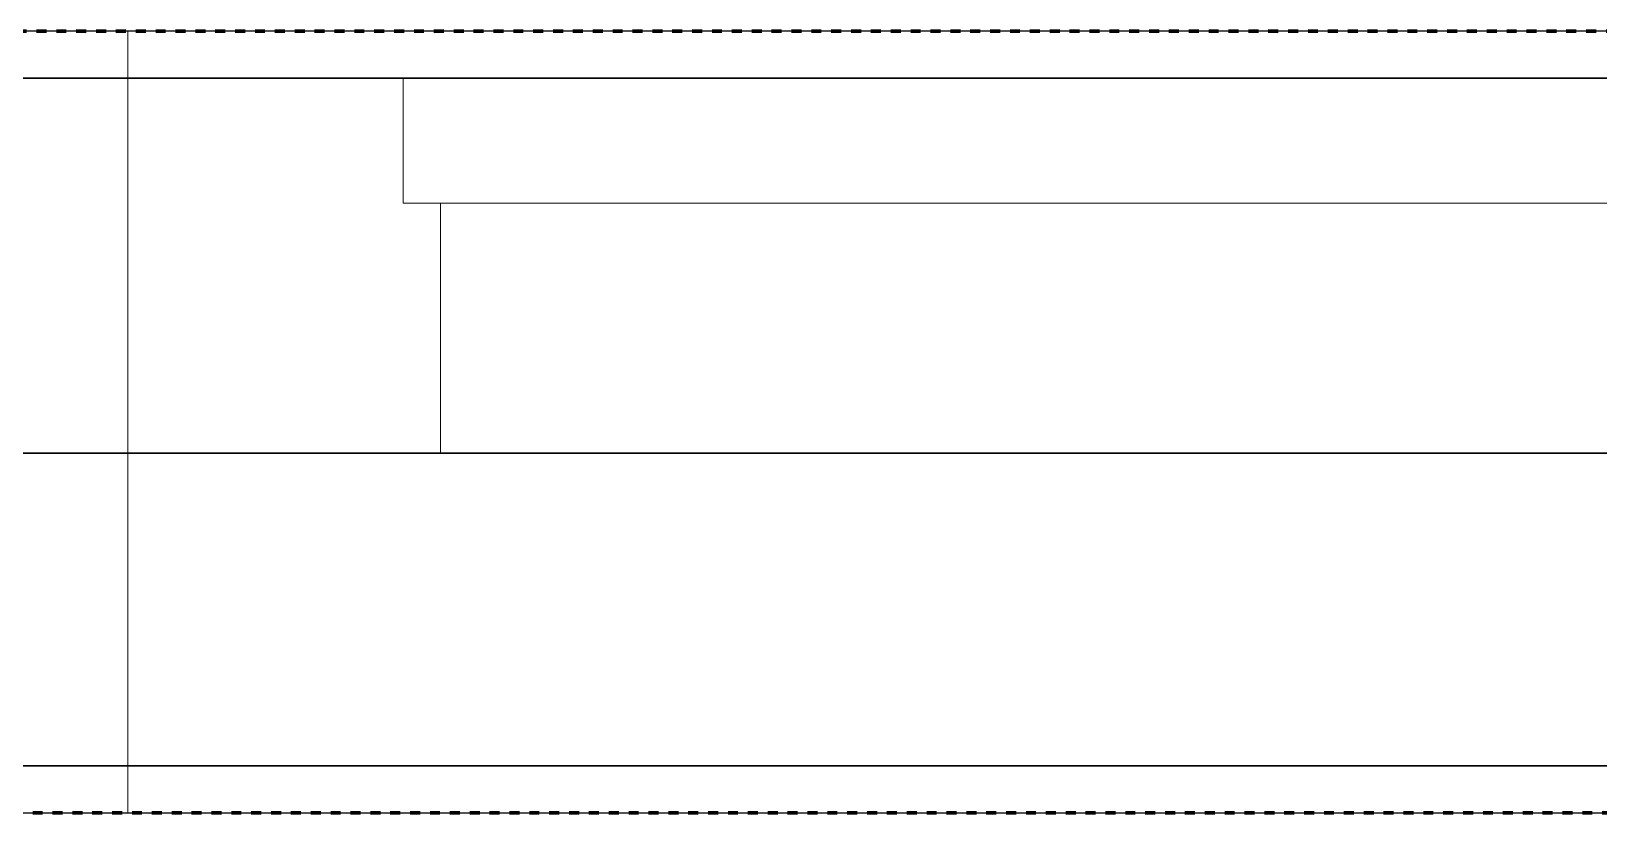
# Model space of a CAD drawing. Header units: millimetres. Extents: x -5300 to 98858, y -5196 to 93886.
# Drawn here: x 6869 to 7370, y 42915 to 43165 of the extents above; entities that cross this region are included whole.
import ezdxf

# ---------------------------------------------------------------- set-up
doc = ezdxf.new("R2010")
doc.units = ezdxf.units.MM
doc.linetypes.add('Штрих', pattern=[6.35, 3.175, -3.175])
doc.linetypes.add('Штрих_2_', pattern=[6.35, 3.175, -3.175])
for name, color, linetype, lineweight, true_color in [('_Разделитель помещений_', 4, 'Штрих', 70, 0x00ffff), ('Двери', 7, 'Continuous', 18, 0x7f7f7f), ('Стены', 7, 'Continuous', 18, 0x7f7f7f), ('Стены разрез', 7, 'Continuous', 50, 0x7f7f7f)]:
    doc.layers.add(name, color=color, linetype=linetype, lineweight=lineweight, true_color=true_color)

# ---------------------------------------------------------------- blocks, each defined once
blk = doc.blocks.new('СТВ_Перегородка_Кирпич 136938 - СТВ_Перегородка_Кирпич 2-246157-Подвал')
at = {"layer": 'Стены', "color": 254, "true_color": 0xd4d4d4}
blk.add_line((0, 43150), (12600, 43150), dxfattribs=at)
blk = doc.blocks.new('СТВ_Перегородка_Кирпич 136938 - СТВ_Перегородка_Кирпич 136938-246154-Подвал')
at = {"layer": 'Стены', "color": 254, "true_color": 0xd4d4d4}
for p, q in [((6900, 43165), (6900, 43165)), ((6900, 43165), (8600, 43165)), ((6900, 43150), (6900, 43165)), ((6900, 43150), (6900, 43150)), ((6900, 43150), (8600, 43150)), ((6900, 43030), (6900, 43150)), ((8600, 43150), (6900, 43150)), ((6900, 43150), (6900, 43150)), ((6900, 43030), (6900, 43030)), ((6900, 43030), (8600, 43030)), ((6900, 42930), (6900, 43030)), ((8600, 43030), (6900, 43030)), ((6900, 43030), (6900, 43030)), ((6900, 42930), (6900, 42930)), ((6900, 42930), (8600, 42930)), ((6900, 42915), (6900, 42930)), ((8600, 42930), (6900, 42930)), ((6900, 42930), (6900, 42930)), ((8600, 42915), (6900, 42915)), ((6900, 42915), (6900, 42915))]:
    blk.add_line(p, q, dxfattribs=at)
at = {"layer": 'Стены разрез', "color": 254, "lineweight": 25, "true_color": 0xd4d4d4}
for p, q in [((12615, 43165), (3230, 43165)), ((3230, 43150), (12615, 43150)), ((9250, 43150), (6250, 43150)), ((9250, 43030), (6250, 43030)), ((6250, 43030), (9250, 43030)), ((6250, 42930), (9250, 42930)), ((9235, 42930), (6265, 42930)), ((6265, 42915), (9235, 42915))]:
    blk.add_line(p, q, dxfattribs=at)
blk.add_blockref('СТВ_Перегородка_Кирпич 136938 - СТВ_Перегородка_Кирпич 2-246157-Подвал', (0, 0))
blk = doc.blocks.new('Дп-14 - Дп-14-246260-Подвал')
at = {"layer": 'Двери', "color": 254, "true_color": 0xd4d4d4}
for p, q in [((6988, 43150), (6900, 43150)), ((6900, 43150), (6900, 43030)), ((6900, 43030), (6900, 43150)), ((6900, 43150), (6988, 43150)), ((6988, 43150), (6900, 43150)), ((6900, 43150), (6900, 43150)), ((6900, 43150), (6988, 43150)), ((6900, 43150), (6900, 43030)), ((6900, 43030), (6900, 43150)), ((6900, 43150), (6900, 43150)), ((6988, 43150), (6900, 43150)), ((6900, 43150), (6900, 43150)), ((6900, 43150), (8600, 43150)), ((6900, 43030), (6900, 43150)), ((6900, 43150), (6988, 43150)), ((6900, 43150), (6900, 43030)), ((6900, 43030), (6900, 43150)), ((6900, 43150), (6900, 43150)), ((6900, 43150), (6900, 43030)), ((8600, 43150), (6900, 43150)), ((6988, 43110), (6988, 43150)), ((6988, 43150), (6988, 43110)), ((6988, 43150), (6988, 43110)), ((6988, 43110), (6988, 43150)), ((6988, 43150), (6988, 43150)), ((6988, 43150), (6988, 43150)), ((6988, 43150), (6988, 43150)), ((8512, 43150), (6988, 43150)), ((6988, 43150), (6988, 43150)), ((6988, 43150), (6988, 43110)), ((6988, 43110), (6988, 43150)), ((6988, 43150), (6988, 43110)), ((6988, 43150), (8512, 43150)), ((6988, 43110), (6988, 43150)), ((6988, 43150), (7612, 43150)), ((6988, 43110), (6988, 43150)), ((6988, 43150), (6988, 43150)), ((6988, 43150), (7612, 43150)), ((7612, 43150), (6988, 43150)), ((6988, 43150), (6988, 43150)), ((6988, 43150), (6988, 43110)), ((6988, 43110), (6988, 43150)), ((7612, 43150), (6988, 43150)), ((6988, 43150), (6988, 43110)), ((6988, 43110), (7000, 43110)), ((7000, 43110), (6988, 43110)), ((6988, 43110), (6988, 43110)), ((7000, 43110), (6988, 43110)), ((6988, 43110), (7000, 43110)), ((6988, 43110), (6988, 43110)), ((6988, 43110), (6988, 43110)), ((6988, 43110), (7000, 43110)), ((8512, 43110), (6988, 43110)), ((7000, 43110), (6988, 43110)), ((6988, 43110), (6988, 43110)), ((6988, 43110), (8512, 43110)), ((7612, 43110), (6988, 43110)), ((6988, 43110), (7612, 43110)), ((7612, 43110), (6988, 43110)), ((6988, 43110), (6988, 43110)), ((6988, 43110), (6988, 43110)), ((6988, 43110), (7612, 43110)), ((7000, 43110), (7000, 43110)), ((7000, 43110), (7000, 43030)), ((7000, 43030), (7000, 43110)), ((7000, 43110), (7000, 43110)), ((7000, 43030), (7000, 43110)), ((7000, 43110), (7000, 43030)), ((7000, 43110), (7000, 43030)), ((8500, 43110), (7000, 43110)), ((7000, 43110), (8500, 43110)), ((7000, 43030), (7000, 43110)), ((6900, 43030), (7000, 43030)), ((7000, 43030), (6900, 43030)), ((6900, 43030), (6900, 43030)), ((6900, 43030), (7000, 43030)), ((7000, 43030), (6900, 43030)), ((6900, 43030), (6900, 43030)), ((7000, 43030), (6900, 43030)), ((6900, 43030), (6900, 43030)), ((6900, 43030), (8600, 43030)), ((8600, 43030), (6900, 43030)), ((6900, 43030), (6900, 43030)), ((6900, 43030), (7000, 43030)), ((7000, 43030), (7000, 43030)), ((7000, 43030), (7000, 43030)), ((8500, 43030), (7000, 43030)), ((7000, 43030), (8500, 43030))]:
    blk.add_line(p, q, dxfattribs=at)
blk = doc.blocks.new('Дп-14 - Дп-14-246264-Подвал')
blk.add_blockref('Дп-14 - Дп-14-246260-Подвал', (0, 0))

msp = doc.modelspace()

# ---------------------------------------------------------------- linework, layer by layer
at = {"layer": '_Разделитель помещений_', "color": 131, "linetype": 'Штрих_2_', "true_color": 0xaaffff}
for p, q in [((3245, 43165), (12615, 43165)), ((9235, 42915), (6265, 42915))]:
    msp.add_line(p, q, dxfattribs=at)

# ---------------------------------------------------------------- block references
at = {"layer": 'Двери', "color": 254, "true_color": 0xd4d4d4}
msp.add_blockref('Дп-14 - Дп-14-246264-Подвал', (0, 0), dxfattribs=at)
at = {"layer": 'Стены', "color": 254, "true_color": 0xd4d4d4}
msp.add_blockref('СТВ_Перегородка_Кирпич 136938 - СТВ_Перегородка_Кирпич 136938-246154-Подвал', (0, 0), dxfattribs=at)

doc.saveas('drawing.dxf')
